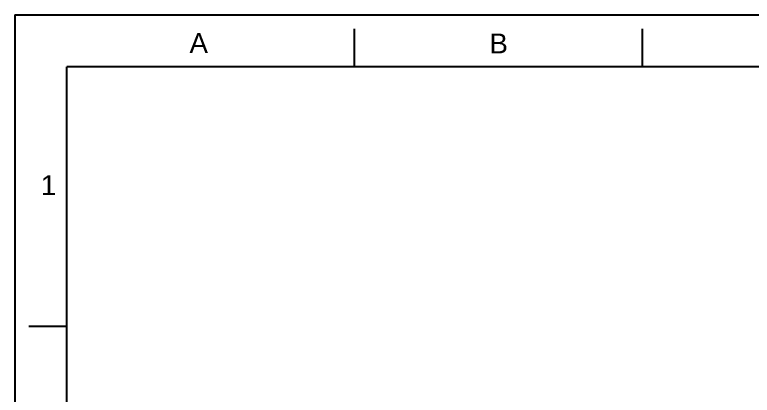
# Model space of a CAD drawing. Header units: millimetres. Extents: x 19741 to 22117, y -10160 to -6800.
# Drawn here: x 19741 to 20876, y -7386 to -6800 of the extents above; entities that cross this region are included whole.
import ezdxf

# ---------------------------------------------------------------- set-up
doc = ezdxf.new("R2010")
doc.units = ezdxf.units.MM
doc.layers.add('FORM', color=7, linetype='Continuous')
doc.styles.get("Standard").update_dxf_attribs({"font": 'arial.ttf'})

msp = doc.modelspace()

# ---------------------------------------------------------------- linework, layer by layer
at = {"layer": 'FORM', "color": 7, "linetype": 'Continuous'}
for p, q in [((19740.7, -6799.88), (22116.7, -6799.88)), ((19740.7, -6799.88), (19740.7, -10159.88)), ((20263.9, -6879.88), (20263.9, -6821.74)), ((20707.1, -6879.88), (20707.1, -6821.74)), ((22036.7, -6879.88), (19820.7, -6879.88)), ((19820.7, -7279.88), (19762.55, -7279.88))]:
    msp.add_line(p, q, dxfattribs=at)
at = {"layer": 'FORM', "linetype": 'Continuous'}
msp.add_line((19820.7, -10079.88), (19820.7, -6879.88), dxfattribs=at)

# ---------------------------------------------------------------- texts
at = {"layer": 'FORM', "char_height": 30.5, "attachment_point": 5}
for s, width, insert in [('A', 40, (20023.97, -6843.45)), ('B', 40, (20485.77, -6844.12)), ('1', 200, (19792.69, -7062.26))]:
    msp.add_mtext_dynamic_manual_height_columns(s, width=width, gutter_width=50, heights=[0], dxfattribs=dict(at, insert=insert))

doc.saveas('drawing.dxf')
